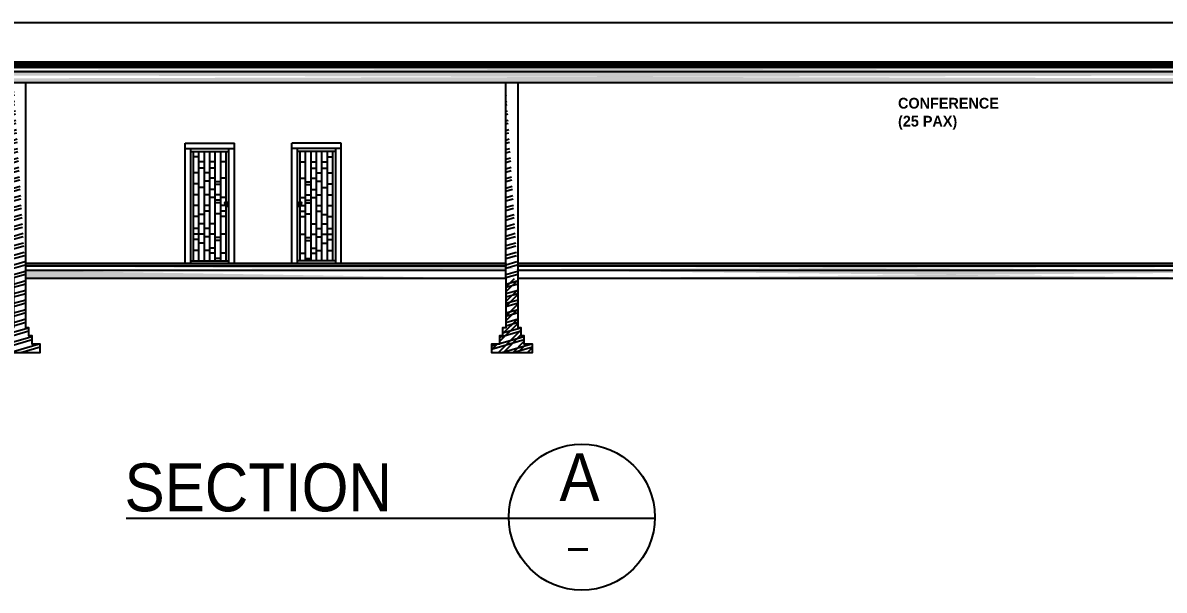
# Model space of a CAD drawing. Header units: inches. Extents: x 478327 to 492265, y -26791 to -22136.
# Drawn here: x 490014 to 490849, y -24561 to -24146 of the extents above; entities that cross this region are included whole.
import ezdxf
from ezdxf.enums import TextEntityAlignment as Align

# ---------------------------------------------------------------- set-up
doc = ezdxf.new("R2010")
doc.units = ezdxf.units.IN
doc.header["$MEASUREMENT"] = 0
for name, color, linetype in [('_columns', 2, 'Continuous'), ('C-RD-TEXT-TITLE', 4, 'Continuous'), ('I-COLS-PATT', 253, 'Continuous'), ('I-WALL-FULL', 5, 'Continuous'), ('I-WALL-IN', 3, 'Continuous')]:
    doc.layers.add(name, color=color, linetype=linetype)
doc.layers.add('I-ANNO-TEXT', color=7, linetype='Continuous', lineweight=18)
doc.styles.add('ARIAL', font='arial.ttf', dxfattribs={"height": 25})
doc.styles.add('MICRO', font='')
doc.styles.add('ROMANS', font='romans')
doc.styles.get('MICRO').set_extended_font_data('MicrogrammaSSi', bold=True)
pattern_1 = [(105, (4425.0924, 100.7082), (-2.725057339, 1.573312588), [2.225, -2.225]), (105, (4424.2864, 100.4923), (-2.725057339, 1.573312588), [2.225, -2.225]), (105, (4423.4805, 100.2763), (-2.725057339, 1.573312588), [2.225, -2.225]), (195, (4423.1399, 100.473), (-1.573312588, -2.725057339), [2.225, -2.225]), (195, (4422.924, 101.279), (-1.573312588, -2.725057339), [2.225, -2.225]), (195, (4422.708, 102.0849), (-1.573312588, -2.725057339), [2.225, -2.225])]

msp = doc.modelspace()

# ---------------------------------------------------------------- hatches: boundary and pattern name
at = {"true_color": 0xffffff, "transparency": 33554505}
h = msp.add_hatch(dxfattribs=at)
h.set_pattern_fill('ANSI32', scale=18, angle=151)
h.set_pattern_definition([(196, (4065.0924, 100.708), (1.86055215, -6.48851645), []), (196, (4062.3094, 102.251), (1.86055215, -6.48851645), [])])
edge = h.paths.add_edge_path()
edge.add_line((490007.232, -24332.87), (490007.232, -24189.438))
edge.add_line((490016.232, -24332.87), (490016.232, -24189.438))
edge.add_line((490007.232, -24332.87), (490007.232, -24350.87))
edge.add_line((490007.232, -24350.87), (490007.232, -24368.87))
edge.add_line((490007.232, -24368.87), (490004.982, -24368.87))
edge.add_line((490004.982, -24368.87), (490004.982, -24374.87))
edge.add_line((490004.982, -24374.87), (490002.732, -24374.87))
edge.add_line((490002.732, -24374.87), (490002.732, -24380.87))
edge.add_line((490002.732, -24380.87), (489996.732, -24380.87))
edge.add_line((489996.732, -24380.87), (489996.732, -24386.87))
edge.add_line((489996.732, -24386.87), (490026.732, -24386.87))
edge.add_line((490026.732, -24386.87), (490026.732, -24380.87))
edge.add_line((490026.732, -24380.87), (490020.732, -24380.87))
edge.add_line((490020.732, -24380.87), (490020.732, -24374.87))
edge.add_line((490020.732, -24374.87), (490018.482, -24374.87))
edge.add_line((490018.482, -24374.87), (490018.482, -24368.87))
edge.add_line((490018.482, -24368.87), (490016.232, -24368.87))
edge.add_line((490016.232, -24368.87), (490016.232, -24332.87))
h = msp.add_hatch(dxfattribs=at)
h.set_pattern_fill('ANSI32', scale=18, angle=151)
h.set_pattern_definition([(196, (4425.0924, 100.708), (1.86055215, -6.48851645), []), (196, (4422.3093, 102.251), (1.86055215, -6.48851645), [])])
edge = h.paths.add_edge_path()
edge.add_line((490367.232, -24332.87), (490367.232, -24189.438))
edge.add_line((490376.232, -24332.87), (490376.232, -24189.438))
edge.add_line((490367.232, -24332.87), (490367.232, -24350.87))
edge.add_line((490367.232, -24350.87), (490367.232, -24368.87))
edge.add_line((490367.232, -24368.87), (490364.982, -24368.87))
edge.add_line((490364.982, -24368.87), (490364.982, -24374.87))
edge.add_line((490364.982, -24374.87), (490362.732, -24374.87))
edge.add_line((490362.732, -24374.87), (490362.732, -24380.87))
edge.add_line((490362.732, -24380.87), (490356.732, -24380.87))
edge.add_line((490356.732, -24380.87), (490356.732, -24386.87))
edge.add_line((490356.732, -24386.87), (490386.732, -24386.87))
edge.add_line((490386.732, -24386.87), (490386.732, -24380.87))
edge.add_line((490386.732, -24380.87), (490380.732, -24380.87))
edge.add_line((490380.732, -24380.87), (490380.732, -24374.87))
edge.add_line((490380.732, -24374.87), (490378.482, -24374.87))
edge.add_line((490378.482, -24374.87), (490378.482, -24368.87))
edge.add_line((490378.482, -24368.87), (490376.232, -24368.87))
edge.add_line((490376.232, -24368.87), (490376.232, -24332.87))
h = msp.add_hatch(dxfattribs=at)
h.set_pattern_fill('AR-CONC', scale=0.1)
h.set_pattern_definition([(50, (4425.0924, 100.7082), (0.7172601826, -0.062752135), [0.075, -0.825]), (355, (4425.0924, 100.7082), (-0.1387513336, 0.7521921337), [0.06, -0.66]), (100.45144446, (4425.15214, 100.703), (0.5785088467, 0.689439991), [0.063740192, -0.701142112]), (46.1842, (4425.0924, 100.9082), (1.0672413307, -0.1655192808), [0.1125, -1.2375]), (96.6356355, (4425.1813, 100.8944), (0.9346619457, 0.9741186008), [0.095610342, -1.05171376]), (351.184164, (4425.0924, 100.9082), (0.934661945, 0.9741186003), [0.09, -0.990000001]), (21, (4425.1924, 100.8582), (0.5969070521, -0.4026188907), [0.075, -0.825]), (326, (4425.1924, 100.8582), (0.2433153319, 0.725150045), [0.06, -0.66]), (71.45144474, (4425.2421, 100.8247), (0.8402223767, 0.3225311528), [0.06374019, -0.701142112]), (37.5, (4425.09237, 100.70822), (0.01215985532, 0.33289385383), [0, -0.652, 0, -0.67, 0, -0.6625]), (7.5, (4425.09237, 100.70822), (0.26306953744, 0.39441171188), [0, -0.382, 0, -0.637, 0, -0.2525]), (327.5, (4424.86937, 100.70822), (0.53382243617, -0.02255487173), [0, -0.25, 0, -0.78, 0, -1.035]), (317.5, (4424.76937, 100.70822), (0.58318616934, 0.10010498233), [0, -0.325, 0, -0.518, 0, -0.735])])
h.paths.add_polyline_path([(489288.993, -24321.87), (489044.008, -24321.87), (489044.008, -24323.87), (489288.993, -24323.87)])
h.paths.add_polyline_path([(489426.508, -24321.87), (489297.993, -24321.87), (489297.993, -24323.87), (489426.508, -24323.87)])
h.paths.add_polyline_path([(490007.232, -24321.87), (489435.508, -24321.87), (489435.508, -24323.87), (490007.232, -24323.87)])
h.paths.add_polyline_path([(490367.232, -24321.87), (490016.232, -24321.87), (490016.232, -24323.87), (490367.232, -24323.87)])
h.paths.add_polyline_path([(490947.956, -24321.87), (490376.232, -24321.87), (490376.232, -24323.87), (490947.956, -24323.87)])
h.paths.add_polyline_path([(491085.022, -24321.87), (490956.956, -24321.87), (490956.956, -24323.87), (491085.022, -24323.87)])
h.paths.add_polyline_path([(491995.308, -24321.87), (491094.022, -24321.87), (491094.022, -24323.87), (491995.308, -24323.87)])
h.paths.add_polyline_path([(492201.091, -24321.87), (492004.308, -24321.87), (492004.308, -24323.87), (492201.091, -24323.87)])
at = {"layer": 'Defpoints', "true_color": 0xffffff, "transparency": 33554669}
h = msp.add_hatch(dxfattribs=at)
h.set_pattern_fill('BRICK', scale=0.95, angle=212)
h.set_pattern_definition([(212, (4425.09237, 59.1406), (0.12585582526, -0.20141142284), []), (302, (4425.09237, 59.1406), (0.40282284567, 0.2517116505), [0.2375, -0.2375]), (302, (4424.89096, 59.01473), (0.40282284567, 0.2517116505), [-0.2375, 0.2375])])
edge = h.paths.add_edge_path()
edge.add_line((488699.054, -24174.438), (492205.725, -24174.438))
edge.add_line((488703.421, -24175.938), (492205.725, -24175.938))
at = {"layer": 'Defpoints', "true_color": 0xffffff, "transparency": 33554521}
h = msp.add_hatch(dxfattribs=at)
h.set_pattern_fill('AR-SAND', scale=0.091, angle=268)
h.set_pattern_definition([(305.5, (4425.09237, 100.70822), (0.175434207724, -0.00039040779), [0, -0.13832, 0, -0.1547, 0, -0.147875]), (275.5, (4425.09237, 100.70822), (0.25103829422, -0.1699142975), [0, -0.07462, 0, -0.12467, 0, -0.047775]), (235.5, (4425.09628, 100.82009), (-0.009375400347, -0.2832322501), [0, -0.0455, 0, -0.1638, 0, -0.21385]), (225.5, (4425.09628, 100.82009), (0.07027280289, -0.2761782468), [0, -0.02275, 0, -0.10738, 0, -0.12285])])
edge = h.paths.add_edge_path()
edge.add_line((488703.421, -24175.938), (492205.725, -24175.938))
edge.add_line((488703.421, -24177.438), (492205.725, -24177.438))
at = {"layer": 'Defpoints', "true_color": 0xffffff, "transparency": 33554457}
h = msp.add_hatch(dxfattribs=at)
h.set_pattern_fill('AR-SAND', scale=20, angle=1)
h.set_pattern_definition([(38.5, (4425.092, 59.14), (-1.9322295, 38.5086184), [0, -30.4, 0, -34, 0, -32.5]), (8.5, (4425.09, 59.14), (34.4050784, 57.052062), [0, -16.4, 0, -27.4, 0, -10.5]), (328.5, (4400.496, 58.71), (62.271376, 1.2001492), [0, -10, 0, -36, 0, -47]), (318.5, (4400.496, 58.71), (59.807024, 18.6001207), [0, -5, 0, -23.6, 0, -27])])
edge = h.paths.add_edge_path()
edge.add_line((488703.421, -24175.938), (492205.725, -24175.938))
edge.add_line((488703.421, -24177.438), (492205.725, -24177.438))
at = {"layer": 'Defpoints', "true_color": 0xffffff, "transparency": 33554669}
h = msp.add_hatch(dxfattribs=at)
h.set_pattern_fill('INSUL', scale=0.95, angle=212)
h.set_pattern_definition([(212, (4425.09237, 59.1406), (0.18878373788, -0.30211713426), []), (212, (4425.1553, 59.0399), (0.18878373788, -0.30211713426), [0.11875, -0.11875]), (212, (4425.21823, 58.93918), (0.18878373788, -0.30211713426), [0.11875, -0.11875])])
edge = h.paths.add_edge_path()
edge.add_line((488703.421, -24175.938), (492205.725, -24175.938))
edge.add_line((488703.421, -24177.438), (492205.725, -24177.438))
at = {"layer": 'Defpoints', "true_color": 0xffffff, "transparency": 33554521}
h = msp.add_hatch(dxfattribs=at)
h.set_pattern_fill('AR-CONC', scale=0.072, angle=268)
h.set_pattern_definition([(318, (4425.09237, 59.1406), (-0.06317706777, -0.514535925), [0.054, -0.594]), (263, (4425.09237, 59.1406), (0.5447349146, 0.0809392919), [0.0432, -0.4752]), (8.45144446, (4425.0871, 59.0977), (0.4815578413, -0.4335966313), [0.04589293824, -0.50482232064]), (314.1842, (4425.2363, 59.13556), (-0.1459185381, -0.7637865527), [0.081, -0.891]), (4.63563549, (4425.2241, 59.0719), (0.677452293, -0.6970239531), [0.0688394462, -0.7572339072]), (259.18416399, (4425.2363, 59.1356), (0.6774522927, -0.6970239527), [0.0648, -0.7128000007]), (289, (4425.1978, 59.06486), (-0.3047078749, -0.4193944098), [0.054, -0.594]), (234, (4425.1978, 59.06486), (0.51567603884, -0.19330162733), [0.0432, -0.4752]), (339.45144474, (4425.1724, 59.0299), (0.210968163, -0.6126960318), [0.0458929368, -0.50482232064]), (305.5, (4425.09237, 59.14059), (0.23923201756, -0.01711459859), [0, -0.46944, 0, -0.4824, 0, -0.477]), (275.5, (4425.09237, 59.1406), (0.27719312578, -0.19920531803), [0, -0.27504, 0, -0.45864, 0, -0.1818]), (235.5, (4425.09798, 59.30105), (-0.02964331171, -0.38355126645), [0, -0.18, 0, -0.5616, 0, -0.7452]), (225.5, (4425.1005, 59.373), (0.05737759005, -0.42215365554), [0, -0.234, 0, -0.37296, 0, -0.5292])])
edge = h.paths.add_edge_path()
edge.add_line((488703.421, -24177.438), (492205.725, -24177.438))
edge.add_line((488703.421, -24178.438), (492205.725, -24178.438))
at = {"layer": 'Defpoints', "true_color": 0xffffff, "transparency": 33554676}
h = msp.add_hatch(dxfattribs=at)
h.set_pattern_fill('AR-CONC', scale=2, angle=268)
h.set_pattern_definition([(318, (4425.092, 59.14), (-1.75491855, -14.29266458), [1.5, -16.5]), (263, (4425.092, 59.14), (15.1315254, 2.24831366), [1.2, -13.2]), (8.4514445, (4424.946, 57.95), (13.3766067, -12.04435087), [1.27480384, -14.02284224]), (314.1842, (4429.09, 59.001), (-4.0532927, -21.2162931), [2.25, -24.75]), (4.6356355, (4428.752, 57.233), (18.81811925, -19.3617765), [1.9122068, -21.0342752]), (259.184164, (4429.09, 59), (18.8181192, -19.3617765), [1.8, -19.8]), (289, (4428.021, 57.037), (-8.46410764, -11.64984472), [1.5, -16.5]), (234, (4428.021, 57.037), (14.3243344, -5.36948965), [1.2, -13.2]), (339.4514447, (4427.315, 56.066), (5.86022675, -17.0193342), [1.2748038, -14.02284224]), (305.5, (4425.0924, 59.1406), (6.64533382, -0.475405516), [0, -13.04, 0, -13.4, 0, -13.25]), (275.5, (4425.0924, 59.1406), (7.69980905, -5.53348106), [0, -7.64, 0, -12.74, 0, -5.05]), (235.5, (4425.248, 63.598), (-0.823425325, -10.654201846), [0, -5, 0, -15.6, 0, -20.7]), (225.5, (4425.318, 65.597), (1.59382195, -11.72649043), [0, -6.5, 0, -10.36, 0, -14.7])])
edge = h.paths.add_edge_path()
edge.add_line((488703.421, -24181.438), (492205.725, -24181.438))
edge.add_line((488699.054, -24189.438), (492210.091, -24189.438))
at = {"layer": 'Defpoints', "true_color": 0xffffff, "transparency": 33554521}
h = msp.add_hatch(dxfattribs=at)
h.set_pattern_fill('DOLMIT', scale=5, angle=268)
h.set_pattern_definition([(268, (4425.0924, 59.1406), (1.2492385338, -0.043624371), []), (313, (4425.0924, 59.1406), (2.585725805, 2.411228322), [1.767766953, -3.535533906])])
edge = h.paths.add_edge_path()
edge.add_line((488703.421, -24178.438), (492205.725, -24178.438))
edge.add_line((488703.421, -24181.438), (492205.725, -24181.438))
at = {"layer": 'I-WALL-FULL', "true_color": 0xffffff, "transparency": 33554574}
h = msp.add_hatch(dxfattribs=at)
h.set_pattern_fill('EARTH', scale=8.9, angle=105)
h.set_pattern_definition(pattern_1)
edge = h.paths.add_edge_path()
edge.add_line((490007.232, -24326.87), (489435.508, -24326.87))
edge.add_line((490367.232, -24326.87), (490016.232, -24326.87))
edge.add_line((490016.232, -24332.87), (490016.232, -24326.87))
edge.add_line((490367.232, -24332.87), (490016.232, -24332.87))
h = msp.add_hatch(dxfattribs=at)
h.set_pattern_fill('AR-CONC', scale=0.3, angle=105)
h.set_pattern_definition([(155, (4425.0924, 100.7082), (-0.375080063, 2.1271847466), [0.225, -2.475]), (100, (4425.0924, 100.7082), (-2.071950962, -0.986115439), [0.18, -1.98]), (205.45144446, (4425.0611, 100.8855), (-2.447031001, 1.141069307), [0.191220576, -2.103426336]), (151.1842, (4424.5128, 100.553), (-0.349029102, 3.221146519), [0.3375, -3.7125]), (201.6356355, (4424.4837, 100.8214), (-3.54850388, 1.952080998), [0.286831026, -3.15514128]), (96.184164, (4424.5128, 100.553), (-3.548503878, 1.952080997), [0.27, -2.970000003]), (126, (4424.58, 100.8815), (0.703227214, 2.042320123), [0.225, -2.475]), (71, (4424.58, 100.8815), (-2.290247395, 0.142025762), [0.18, -1.98]), (176.45144474, (4424.6387, 101.0517), (-1.5870201705, 2.184345866), [0.19122057, -2.103426336]), (142.5, (4425.0924, 100.7082), (-0.9740939189, -0.2232412532), [0, -1.956, 0, -2.01, 0, -1.9875]), (112.5, (4425.0924, 100.7082), (-1.3471795955, 0.456073193), [0, -1.146, 0, -1.911, 0, -0.7575]), (72.5, (4425.2655, 100.062), (-0.3491312402, 1.5644115243), [0, -0.75, 0, -2.34, 0, -3.105]), (62.5, (4425.3432, 99.7722), (-0.7429010257, 1.6122165197), [0, -0.975, 0, -1.554, 0, -2.205])])
edge = h.paths.add_edge_path()
edge.add_line((491085.022, -24323.87), (490956.956, -24323.87))
edge.add_line((491085.022, -24326.87), (490956.956, -24326.87))
edge.add_line((490947.956, -24323.87), (490376.232, -24323.87))
edge.add_line((490947.956, -24326.87), (490376.232, -24326.87))
edge.add_line((490367.232, -24323.87), (490016.232, -24323.87))
edge.add_line((490367.232, -24326.87), (490016.232, -24326.87))
at = {"layer": 'I-WALL-FULL', "true_color": 0xffffff, "transparency": 33554613}
h = msp.add_hatch(dxfattribs=at)
h.set_pattern_fill('EARTH', scale=8.9, angle=105)
h.set_pattern_definition(pattern_1)
edge = h.paths.add_edge_path()
edge.add_line((491085.022, -24326.87), (490956.956, -24326.87))
edge.add_line((491085.022, -24332.87), (490956.956, -24332.87))
edge.add_line((490947.956, -24326.87), (490376.232, -24326.87))
edge.add_line((490947.956, -24332.87), (490376.232, -24332.87))
at = {"layer": 'I-WALL-IN', "transparency": 33554505}
h = msp.add_hatch(dxfattribs=at)
h.set_pattern_fill('ANSI32', color=3, scale=20)
h.set_pattern_definition([(45, (6093.27, 100.708), (-5.30330086, 5.30330086), []), (45, (6096.806, 100.708), (-5.30330086, 5.30330086), [])])
edge = h.paths.add_edge_path()
edge.add_line((490367.232, -24147.87), (490367.232, -24333.496))
edge = h.paths.add_edge_path()
edge.add_line((490367.232, -24332.87), (490367.232, -24350.87))
edge.add_line((490367.232, -24350.87), (490367.232, -24368.87))
edge.add_line((490367.232, -24368.87), (490364.982, -24368.87))
edge.add_line((490364.982, -24368.87), (490364.982, -24374.87))
edge.add_line((490364.982, -24374.87), (490362.732, -24374.87))
edge.add_line((490362.732, -24374.87), (490362.732, -24380.87))
edge.add_line((490362.732, -24380.87), (490356.732, -24380.87))
edge.add_line((490356.732, -24380.87), (490356.732, -24386.87))
edge.add_line((490356.732, -24386.87), (490386.732, -24386.87))
edge.add_line((490386.732, -24386.87), (490386.732, -24380.87))
edge.add_line((490386.732, -24380.87), (490380.732, -24380.87))
edge.add_line((490380.732, -24380.87), (490380.732, -24374.87))
edge.add_line((490380.732, -24374.87), (490378.482, -24374.87))
edge.add_line((490378.482, -24374.87), (490378.482, -24368.87))
edge.add_line((490378.482, -24368.87), (490376.232, -24368.87))
edge.add_line((490376.232, -24368.87), (490376.232, -24332.87))

# ---------------------------------------------------------------- linework, layer by layer
at = {"color": 0}
for p, q in [((488703.421, -24174.438, 6.921), (492205.725, -24174.438, 0.009)), ((488703.421, -24175.938, 6.939), (492205.725, -24175.938, -0.009)), ((488703.421, -24177.438, 6.939), (492205.725, -24177.438, -0.009)), ((488703.421, -24178.438, 6.939), (492205.725, -24178.438, -0.009)), ((488703.421, -24181.438, 6.939), (492205.725, -24181.438, -0.009)), ((488699.054, -24189.438, 6.948), (492210.091, -24189.438, -0.018))]:
    msp.add_line(p, q, dxfattribs=at)
for p, q in [((490132.77, -24321.87, -6.93), (490132.77, -24233.87, -6.93)), ((490132.77, -24233.87, -6.93), (490168.77, -24233.87, -6.93)), ((490168.77, -24321.87, -6.93), (490168.77, -24233.87, -6.93)), ((490210.826, -24321.87, -6.93), (490210.826, -24233.87, -6.93)), ((490246.826, -24233.87, -6.93), (490210.826, -24233.87, -6.93)), ((490246.826, -24321.87, -6.93), (490246.826, -24233.87, -6.93)), ((490132.77, -24237.87, -6.93), (490168.77, -24237.87, -6.93)), ((490132.77, -24321.87, -6.93), (490132.77, -24239.806, -6.93)), ((490136.77, -24321.87, -6.93), (490136.77, -24237.87, -6.93)), ((490136.77, -24239.87, -6.93), (490164.77, -24239.87, -6.93)), ((490138.77, -24278.91, -6.93), (490138.77, -24239.87, -6.93)), ((490142.77, -24243.806, -7.445), (490138.77, -24243.806, -6.93)), ((490142.77, -24319.87, -6.93), (490142.77, -24239.87, -6.93)), ((490146.77, -24319.87, -6.93), (490146.77, -24239.87, -6.93)), ((490150.77, -24319.87, -6.93), (490150.77, -24239.87, -6.93)), ((490154.77, -24319.87, -6.93), (490154.77, -24239.87, -6.93)), ((490158.77, -24319.87, -6.93), (490158.77, -24239.87, -6.93)), ((490162.77, -24276.83, -6.93), (490162.77, -24239.87, -6.93)), ((490164.77, -24321.87, -6.93), (490164.77, -24237.87, -6.93)), ((490246.826, -24237.87, -6.93), (490210.826, -24237.87, -6.93)), ((490214.826, -24321.87, -6.93), (490214.826, -24237.87, -6.93)), ((490242.826, -24239.87, -6.93), (490214.826, -24239.87, -6.93)), ((490216.826, -24276.83, -6.93), (490216.826, -24239.87, -6.93)), ((490220.826, -24319.87, -6.93), (490220.826, -24239.87, -6.93)), ((490224.826, -24319.87, -6.93), (490224.826, -24239.87, -6.93)), ((490228.826, -24319.87, -6.93), (490228.826, -24239.87, -6.93)), ((490232.826, -24319.87, -6.93), (490232.826, -24239.87, -6.93)), ((490236.826, -24319.87, -6.93), (490236.826, -24239.87, -6.93)), ((490236.826, -24243.806, -7.445), (490240.826, -24243.806, -6.93)), ((490240.826, -24278.91, -6.93), (490240.826, -24239.87, -6.93)), ((490242.826, -24321.87, -6.93), (490242.826, -24237.87, -6.93)), ((490246.826, -24321.87, -6.93), (490246.826, -24239.806, -6.93)), ((490146.77, -24247.555, -7.96), (490142.77, -24247.555, -7.445)), ((490146.77, -24252.116, -8.672), (490142.77, -24252.116, -8.157)), ((490154.77, -24247.555, -8.99), (490150.77, -24247.555, -8.475)), ((490154.77, -24252.116, -9.702), (490150.77, -24252.116, -9.187)), ((490162.77, -24247.555, -10.021), (490158.77, -24247.555, -9.506)), ((490216.826, -24247.555, -10.021), (490220.826, -24247.555, -9.506)), ((490224.826, -24247.555, -8.99), (490228.826, -24247.555, -8.475)), ((490224.826, -24252.116, -9.702), (490228.826, -24252.116, -9.187)), ((490232.826, -24247.555, -7.96), (490236.826, -24247.555, -7.445)), ((490232.826, -24252.116, -8.672), (490236.826, -24252.116, -8.157)), ((490142.77, -24255.555, -7.445), (490138.77, -24255.555, -6.93)), ((490150.77, -24255.555, -8.475), (490146.77, -24255.555, -7.96)), ((490154.77, -24259.555, -8.99), (490150.77, -24259.555, -8.475)), ((490162.77, -24259.555, -10.021), (490158.77, -24259.555, -9.506)), ((490216.826, -24259.555, -10.021), (490220.826, -24259.555, -9.506)), ((490224.826, -24259.555, -8.99), (490228.826, -24259.555, -8.475)), ((490228.826, -24255.555, -8.475), (490232.826, -24255.555, -7.96)), ((490236.826, -24255.555, -7.445), (490240.826, -24255.555, -6.93)), ((490142.77, -24263.555, -7.445), (490138.77, -24263.555, -6.93)), ((490146.77, -24266.283, -9.702), (490142.77, -24266.283, -9.187)), ((490150.77, -24261.652, -9.702), (490146.77, -24261.652, -9.187)), ((490154.77, -24267.842, -9.702), (490150.77, -24267.842, -9.187)), ((490158.77, -24262.193, -9.702), (490154.77, -24262.193, -9.187)), ((490158.77, -24264.193, -9.702), (490154.77, -24264.193, -9.187)), ((490220.826, -24262.193, -9.702), (490224.826, -24262.193, -9.187)), ((490220.826, -24264.193, -9.702), (490224.826, -24264.193, -9.187)), ((490224.826, -24267.842, -9.702), (490228.826, -24267.842, -9.187)), ((490228.826, -24261.652, -9.702), (490232.826, -24261.652, -9.187)), ((490232.826, -24266.283, -9.702), (490236.826, -24266.283, -9.187)), ((490236.826, -24263.555, -7.445), (490240.826, -24263.555, -6.93)), ((490136.77, -24321.87, -6.93), (490136.77, -24277.87, -6.93)), ((490142.77, -24271.555, -7.445), (490138.77, -24271.555, -6.93)), ((490150.77, -24271.555, -8.475), (490146.77, -24271.555, -7.96)), ((490154.77, -24273.555, -8.99), (490150.77, -24273.555, -8.475)), ((490158.77, -24271.555, -9.506), (490154.77, -24271.555, -8.99)), ((490158.77, -24275.505, -9.702), (490154.77, -24275.505, -9.187)), ((490158.77, -24277.505, -9.702), (490154.77, -24277.505, -9.187)), ((490162.77, -24273.555, -10.021), (490158.77, -24273.555, -9.506)), ((490216.826, -24273.555, -10.021), (490220.826, -24273.555, -9.506)), ((490220.826, -24271.555, -9.506), (490224.826, -24271.555, -8.99)), ((490220.826, -24275.505, -9.702), (490224.826, -24275.505, -9.187)), ((490220.826, -24277.505, -9.702), (490224.826, -24277.505, -9.187)), ((490224.826, -24273.555, -8.99), (490228.826, -24273.555, -8.475)), ((490228.826, -24271.555, -8.475), (490232.826, -24271.555, -7.96)), ((490236.826, -24271.555, -7.445), (490240.826, -24271.555, -6.93)), ((490242.826, -24321.87, -6.93), (490242.826, -24277.87, -6.93)), ((490138.77, -24319.87, -6.93), (490138.77, -24278.91, -6.93)), ((490142.77, -24279.555, -7.445), (490138.77, -24279.555, -6.93)), ((490146.77, -24285.953, -9.702), (490142.77, -24285.953, -9.187)), ((490150.77, -24279.555, -8.475), (490146.77, -24279.555, -7.96)), ((490150.77, -24283.555, -8.475), (490146.77, -24283.555, -7.96)), ((490158.77, -24285.672, -9.702), (490154.77, -24285.672, -9.187)), ((490162.77, -24279.555, -10.021), (490158.77, -24279.555, -9.506)), ((490162.77, -24283.555, -10.021), (490158.77, -24283.555, -9.506)), ((490162.77, -24319.87, -6.93), (490162.77, -24278.91, -6.93)), ((490216.826, -24319.87, -6.93), (490216.826, -24278.91, -6.93)), ((490216.826, -24279.555, -10.021), (490220.826, -24279.555, -9.506)), ((490216.826, -24283.555, -10.021), (490220.826, -24283.555, -9.506)), ((490220.826, -24285.672, -9.702), (490224.826, -24285.672, -9.187)), ((490228.826, -24279.555, -8.475), (490232.826, -24279.555, -7.96)), ((490228.826, -24283.555, -8.475), (490232.826, -24283.555, -7.96)), ((490232.826, -24285.953, -9.702), (490236.826, -24285.953, -9.187)), ((490236.826, -24279.555, -7.445), (490240.826, -24279.555, -6.93)), ((490240.826, -24319.87, -6.93), (490240.826, -24278.91, -6.93)), ((490142.77, -24287.555, -7.445), (490138.77, -24287.555, -6.93)), ((490146.77, -24292.904, -8.672), (490142.77, -24292.904, -8.157)), ((490154.77, -24292.904, -9.702), (490150.77, -24292.904, -9.187)), ((490162.77, -24287.555, -10.021), (490158.77, -24287.555, -9.506)), ((490216.826, -24287.555, -10.021), (490220.826, -24287.555, -9.506)), ((490224.826, -24292.904, -9.702), (490228.826, -24292.904, -9.187)), ((490232.826, -24292.904, -8.672), (490236.826, -24292.904, -8.157)), ((490236.826, -24287.555, -7.445), (490240.826, -24287.555, -6.93)), ((490142.77, -24296.343, -7.445), (490138.77, -24296.343, -6.93)), ((490146.77, -24300.343, -7.96), (490138.77, -24300.343, -6.93)), ((490150.77, -24296.343, -8.475), (490146.77, -24296.343, -7.96)), ((490150.77, -24302.44, -9.702), (490146.77, -24302.44, -9.187)), ((490154.77, -24300.343, -8.99), (490150.77, -24300.343, -8.475)), ((490158.77, -24302.981, -9.702), (490154.77, -24302.981, -9.187)), ((490162.77, -24300.343, -10.021), (490158.77, -24300.343, -9.506)), ((490216.826, -24300.343, -10.021), (490220.826, -24300.343, -9.506)), ((490220.826, -24302.981, -9.702), (490224.826, -24302.981, -9.187)), ((490224.826, -24300.343, -8.99), (490228.826, -24300.343, -8.475)), ((490228.826, -24296.343, -8.475), (490232.826, -24296.343, -7.96)), ((490228.826, -24302.44, -9.702), (490232.826, -24302.44, -9.187)), ((490232.826, -24300.343, -7.96), (490240.826, -24300.343, -6.93)), ((490236.826, -24296.343, -7.445), (490240.826, -24296.343, -6.93)), ((490142.77, -24304.343, -7.445), (490138.77, -24304.343, -6.93)), ((490146.77, -24307.071, -9.702), (490142.77, -24307.071, -9.187)), ((490154.77, -24310.63, -9.702), (490150.77, -24310.63, -9.187)), ((490158.77, -24304.981, -9.702), (490154.77, -24304.981, -9.187)), ((490220.826, -24304.981, -9.702), (490224.826, -24304.981, -9.187)), ((490224.826, -24310.63, -9.702), (490228.826, -24310.63, -9.187)), ((490232.826, -24307.071, -9.702), (490236.826, -24307.071, -9.187)), ((490236.826, -24304.343, -7.445), (490240.826, -24304.343, -6.93)), ((490136.77, -24319.87, -6.93), (490164.77, -24319.87, -6.93)), ((490142.77, -24312.343, -7.445), (490138.77, -24312.343, -6.93)), ((490150.77, -24312.343, -8.475), (490146.77, -24312.343, -7.96)), ((490154.77, -24314.343, -8.99), (490150.77, -24314.343, -8.475)), ((490158.77, -24318.293, -9.702), (490154.77, -24318.293, -9.187)), ((490162.77, -24314.343, -10.021), (490158.77, -24314.343, -9.506)), ((490242.826, -24319.87, -6.93), (490214.826, -24319.87, -6.93)), ((490216.826, -24314.343, -10.021), (490220.826, -24314.343, -9.506)), ((490220.826, -24318.293, -9.702), (490224.826, -24318.293, -9.187)), ((490224.826, -24314.343, -8.99), (490228.826, -24314.343, -8.475)), ((490228.826, -24312.343, -8.475), (490232.826, -24312.343, -7.96)), ((490236.826, -24312.343, -7.445), (490240.826, -24312.343, -6.93))]:
    msp.add_line(p, q)
for points in [[(490016.232, -24321.87), (490367.232, -24321.87), (490367.232, -24323.87), (490016.232, -24323.87)], [(490376.232, -24321.87), (490947.956, -24321.87), (490947.956, -24323.87), (490376.232, -24323.87)]]:
    msp.add_lwpolyline(points, close=True)
for centre, radius in [((490162.77, -24277.87, -6.93), 1.04), ((490162.77, -24277.87, -6.93), 0.64), ((490162.77, -24277.87, -6.93), 0.24), ((490216.826, -24277.87, -6.93), 1.04), ((490216.826, -24277.87, -6.93), 0.64), ((490216.826, -24277.87, -6.93), 0.24), ((490163.616, -24279.562, -9.702), 0.6), ((490163.616, -24279.562, -9.702), 0.2), ((490215.981, -24279.562, -9.702), 0.6), ((490215.981, -24279.562, -9.702), 0.2)]:
    msp.add_circle(centre, radius)
at = {"layer": '_columns'}
for points in [[(490007.232, -24332.87), (490007.232, -24350.87), (490007.232, -24368.87), (490004.982, -24368.87), (490004.982, -24374.87), (490002.732, -24374.87), (490002.732, -24380.87), (489996.732, -24380.87), (489996.732, -24386.87), (490026.732, -24386.87), (490026.732, -24380.87), (490020.732, -24380.87), (490020.732, -24374.87), (490018.482, -24374.87), (490018.482, -24368.87), (490016.232, -24368.87), (490016.232, -24332.87)], [(490367.232, -24332.87), (490367.232, -24350.87), (490367.232, -24368.87), (490364.982, -24368.87), (490364.982, -24374.87), (490362.732, -24374.87), (490362.732, -24380.87), (490356.732, -24380.87), (490356.732, -24386.87), (490386.732, -24386.87), (490386.732, -24380.87), (490380.732, -24380.87), (490380.732, -24374.87), (490378.482, -24374.87), (490378.482, -24368.87), (490376.232, -24368.87), (490376.232, -24332.87)]]:
    msp.add_lwpolyline(points, dxfattribs=at)
at = {"layer": 'C-RD-TEXT-TITLE', "ltscale": 0.5}
msp.add_lwpolyline([(490476.289, -24508.241), (490089.498, -24508.241)], dxfattribs=at)
msp.add_circle((490422.884, -24507.305), 53.413, dxfattribs=at)
at = {"layer": 'I-COLS-PATT'}
for points in [[(490367.232, -24321.87), (490016.232, -24321.87)], [(490367.232, -24323.87), (490016.232, -24323.87)], [(490367.232, -24326.87), (490016.232, -24326.87)], [(490947.956, -24321.87), (490376.232, -24321.87)], [(490947.956, -24323.87), (490376.232, -24323.87)], [(490947.956, -24326.87), (490376.232, -24326.87)], [(490367.232, -24332.87), (490016.232, -24332.87)], [(490947.956, -24332.87), (490376.232, -24332.87)]]:
    msp.add_lwpolyline(points, dxfattribs=at)
at = {"layer": 'I-WALL-IN'}
msp.add_line((492205.725, -24145.966, 6.398), (488699.054, -24145.906, 6.879), dxfattribs=at)
for points in [[(490016.232, -24332.87), (490016.232, -24189.438)], [(490367.232, -24332.87), (490367.232, -24189.438)], [(490376.232, -24332.87), (490376.232, -24189.438)]]:
    msp.add_lwpolyline(points, dxfattribs=at)

# ---------------------------------------------------------------- texts
at = {"layer": 'C-RD-TEXT-TITLE', "style": 'ARIAL', "width": 0.9}
for s, p in [('A', (490406.532, -24495.572)), (' SECTION', (490076.166, -24503.078))]:
    msp.add_text(s, height=35, dxfattribs=at).set_placement(p)
at = {"layer": 'C-RD-TEXT-TITLE', "color": 3, "style": 'ROMANS', "width": 0.9}
msp.add_text('-', height=21, dxfattribs=at).set_placement((490420.109, -24529.451), align=Align.MIDDLE_CENTER)
at = {"layer": 'I-ANNO-TEXT', "insert": (490654.19, -24200.729, 6.93), "char_height": 7.875, "attachment_point": 1, "style": 'MICRO'}
msp.add_mtext_dynamic_manual_height_columns('CONFERENCE\\P(25 PAX)', width=3008.74877, gutter_width=1.5, heights=[0], dxfattribs=at)

doc.saveas('drawing.dxf')
